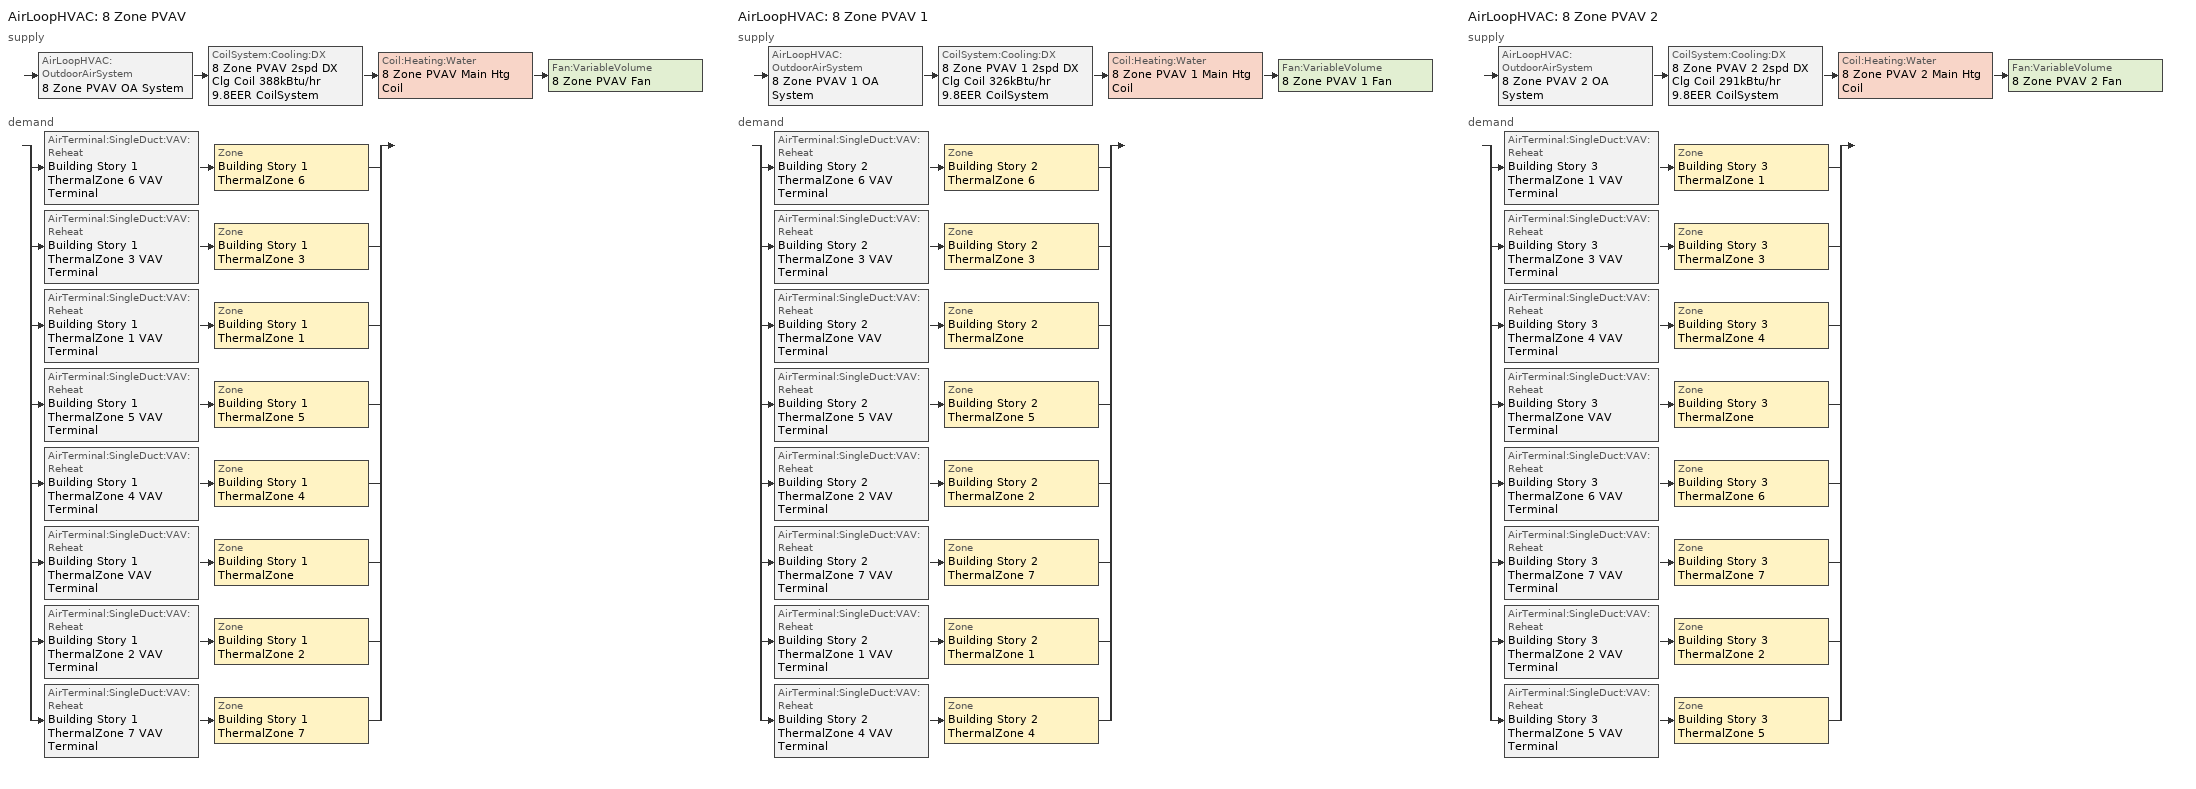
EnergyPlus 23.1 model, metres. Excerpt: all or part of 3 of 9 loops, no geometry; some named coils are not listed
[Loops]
AirLoopHVAC '8 Zone PVAV'
 supply: AirLoopHVAC:OutdoorAirSystem '8 Zone PVAV OA System' > CoilSystem:Cooling:DX '8 Zone PVAV 2spd DX Clg Coil 388kBtu/hr 9.8EER CoilSystem' > Coil:Heating:Water '8 Zone PVAV Main Htg Coil' > Fan:VariableVolume '8 Zone PVAV Fan'
 demand: split
  | AirTerminal:SingleDuct:VAV:Reheat 'Building Story 1 ThermalZone 6 VAV Terminal' > Zone 'Building Story 1 ThermalZone 6'
  | AirTerminal:SingleDuct:VAV:Reheat 'Building Story 1 ThermalZone 3 VAV Terminal' > Zone 'Building Story 1 ThermalZone 3'
  | AirTerminal:SingleDuct:VAV:Reheat 'Building Story 1 ThermalZone 1 VAV Terminal' > Zone 'Building Story 1 ThermalZone 1'
  | AirTerminal:SingleDuct:VAV:Reheat 'Building Story 1 ThermalZone 5 VAV Terminal' > Zone 'Building Story 1 ThermalZone 5'
  | AirTerminal:SingleDuct:VAV:Reheat 'Building Story 1 ThermalZone 4 VAV Terminal' > Zone 'Building Story 1 ThermalZone 4'
  | AirTerminal:SingleDuct:VAV:Reheat 'Building Story 1 ThermalZone VAV Terminal' > Zone 'Building Story 1 ThermalZone'
  | AirTerminal:SingleDuct:VAV:Reheat 'Building Story 1 ThermalZone 2 VAV Terminal' > Zone 'Building Story 1 ThermalZone 2'
  | AirTerminal:SingleDuct:VAV:Reheat 'Building Story 1 ThermalZone 7 VAV Terminal' > Zone 'Building Story 1 ThermalZone 7'
AirLoopHVAC '8 Zone PVAV 1'
 supply: AirLoopHVAC:OutdoorAirSystem '8 Zone PVAV 1 OA System' > CoilSystem:Cooling:DX '8 Zone PVAV 1 2spd DX Clg Coil 326kBtu/hr 9.8EER CoilSystem' > Coil:Heating:Water '8 Zone PVAV 1 Main Htg Coil' > Fan:VariableVolume '8 Zone PVAV 1 Fan'
 demand: split
  | AirTerminal:SingleDuct:VAV:Reheat 'Building Story 2 ThermalZone 6 VAV Terminal' > Zone 'Building Story 2 ThermalZone 6'
  | AirTerminal:SingleDuct:VAV:Reheat 'Building Story 2 ThermalZone 3 VAV Terminal' > Zone 'Building Story 2 ThermalZone 3'
  | AirTerminal:SingleDuct:VAV:Reheat 'Building Story 2 ThermalZone VAV Terminal' > Zone 'Building Story 2 ThermalZone'
  | AirTerminal:SingleDuct:VAV:Reheat 'Building Story 2 ThermalZone 5 VAV Terminal' > Zone 'Building Story 2 ThermalZone 5'
  | AirTerminal:SingleDuct:VAV:Reheat 'Building Story 2 ThermalZone 2 VAV Terminal' > Zone 'Building Story 2 ThermalZone 2'
  | AirTerminal:SingleDuct:VAV:Reheat 'Building Story 2 ThermalZone 7 VAV Terminal' > Zone 'Building Story 2 ThermalZone 7'
  | AirTerminal:SingleDuct:VAV:Reheat 'Building Story 2 ThermalZone 1 VAV Terminal' > Zone 'Building Story 2 ThermalZone 1'
  | AirTerminal:SingleDuct:VAV:Reheat 'Building Story 2 ThermalZone 4 VAV Terminal' > Zone 'Building Story 2 ThermalZone 4'
AirLoopHVAC '8 Zone PVAV 2'
 supply: AirLoopHVAC:OutdoorAirSystem '8 Zone PVAV 2 OA System' > CoilSystem:Cooling:DX '8 Zone PVAV 2 2spd DX Clg Coil 291kBtu/hr 9.8EER CoilSystem' > Coil:Heating:Water '8 Zone PVAV 2 Main Htg Coil' > Fan:VariableVolume '8 Zone PVAV 2 Fan'
 demand: split
  | AirTerminal:SingleDuct:VAV:Reheat 'Building Story 3 ThermalZone 1 VAV Terminal' > Zone 'Building Story 3 ThermalZone 1'
  | AirTerminal:SingleDuct:VAV:Reheat 'Building Story 3 ThermalZone 3 VAV Terminal' > Zone 'Building Story 3 ThermalZone 3'
  | AirTerminal:SingleDuct:VAV:Reheat 'Building Story 3 ThermalZone 4 VAV Terminal' > Zone 'Building Story 3 ThermalZone 4'
  | AirTerminal:SingleDuct:VAV:Reheat 'Building Story 3 ThermalZone VAV Terminal' > Zone 'Building Story 3 ThermalZone'
  | AirTerminal:SingleDuct:VAV:Reheat 'Building Story 3 ThermalZone 6 VAV Terminal' > Zone 'Building Story 3 ThermalZone 6'
  | AirTerminal:SingleDuct:VAV:Reheat 'Building Story 3 ThermalZone 7 VAV Terminal' > Zone 'Building Story 3 ThermalZone 7'
  | AirTerminal:SingleDuct:VAV:Reheat 'Building Story 3 ThermalZone 2 VAV Terminal' > Zone 'Building Story 3 ThermalZone 2'
  | AirTerminal:SingleDuct:VAV:Reheat 'Building Story 3 ThermalZone 5 VAV Terminal' > Zone 'Building Story 3 ThermalZone 5'
[ZoneControl:Thermostat] Temperature Difference Between Cutout And Setpoint {deltaC}=0
Name | Zone or ZoneList | Control Type Schedule | Control 1
Building Story 1 ThermalZone Thermostat | Building Story 1 ThermalZone | Building Story 1 ThermalZone Thermostat Schedule | Story Ground Blended Space Type Thermostat
Building Story 1 ThermalZone 1 Thermostat | Building Story 1 ThermalZone 1 | Building Story 1 ThermalZone 1 Thermostat Schedule | Story Ground Blended Space Type Thermostat 1
Building Story 1 ThermalZone 2 Thermostat | Building Story 1 ThermalZone 2 | Building Story 1 ThermalZone 2 Thermostat Schedule | Story Ground Blended Space Type Thermostat 2
Building Story 1 ThermalZone 3 Thermostat | Building Story 1 ThermalZone 3 | Building Story 1 ThermalZone 3 Thermostat Schedule | Story Ground Blended Space Type Thermostat 3
Building Story 1 ThermalZone 4 Thermostat | Building Story 1 ThermalZone 4 | Building Story 1 ThermalZone 4 Thermostat Schedule | Story Ground Blended Space Type Thermostat 4
Building Story 1 ThermalZone 5 Thermostat | Building Story 1 ThermalZone 5 | Building Story 1 ThermalZone 5 Thermostat Schedule | Story Ground Blended Space Type Thermostat 5
Building Story 1 ThermalZone 6 Thermostat | Building Story 1 ThermalZone 6 | Building Story 1 ThermalZone 6 Thermostat Schedule | Story Ground Blended Space Type Thermostat 6
Building Story 1 ThermalZone 7 Thermostat | Building Story 1 ThermalZone 7 | Building Story 1 ThermalZone 7 Thermostat Schedule | Story Ground Blended Space Type Thermostat 7
Building Story 2 ThermalZone Thermostat | Building Story 2 ThermalZone | Building Story 2 ThermalZone Thermostat Schedule | Story Mid Blended Space Type Thermostat
Building Story 2 ThermalZone 1 Thermostat | Building Story 2 ThermalZone 1 | Building Story 2 ThermalZone 1 Thermostat Schedule | Story Mid Blended Space Type Thermostat 1
Building Story 2 ThermalZone 2 Thermostat | Building Story 2 ThermalZone 2 | Building Story 2 ThermalZone 2 Thermostat Schedule | Story Mid Blended Space Type Thermostat 2
Building Story 2 ThermalZone 3 Thermostat | Building Story 2 ThermalZone 3 | Building Story 2 ThermalZone 3 Thermostat Schedule | Story Mid Blended Space Type Thermostat 3
Building Story 2 ThermalZone 4 Thermostat | Building Story 2 ThermalZone 4 | Building Story 2 ThermalZone 4 Thermostat Schedule | Story Mid Blended Space Type Thermostat 4
Building Story 2 ThermalZone 5 Thermostat | Building Story 2 ThermalZone 5 | Building Story 2 ThermalZone 5 Thermostat Schedule | Story Mid Blended Space Type Thermostat 5
Building Story 2 ThermalZone 6 Thermostat | Building Story 2 ThermalZone 6 | Building Story 2 ThermalZone 6 Thermostat Schedule | Story Mid Blended Space Type Thermostat 6
Building Story 2 ThermalZone 7 Thermostat | Building Story 2 ThermalZone 7 | Building Story 2 ThermalZone 7 Thermostat Schedule | Story Mid Blended Space Type Thermostat 7
Building Story 3 ThermalZone Thermostat | Building Story 3 ThermalZone | Building Story 3 ThermalZone Thermostat Schedule | Story Mid2 Blended Space Type Thermostat
Building Story 3 ThermalZone 1 Thermostat | Building Story 3 ThermalZone 1 | Building Story 3 ThermalZone 1 Thermostat Schedule | Story Mid2 Blended Space Type Thermostat 1
Building Story 3 ThermalZone 2 Thermostat | Building Story 3 ThermalZone 2 | Building Story 3 ThermalZone 2 Thermostat Schedule | Story Mid2 Blended Space Type Thermostat 2
Building Story 3 ThermalZone 3 Thermostat | Building Story 3 ThermalZone 3 | Building Story 3 ThermalZone 3 Thermostat Schedule | Story Mid2 Blended Space Type Thermostat 3
Building Story 3 ThermalZone 4 Thermostat | Building Story 3 ThermalZone 4 | Building Story 3 ThermalZone 4 Thermostat Schedule | Story Mid2 Blended Space Type Thermostat 4
Building Story 3 ThermalZone 5 Thermostat | Building Story 3 ThermalZone 5 | Building Story 3 ThermalZone 5 Thermostat Schedule | Story Mid2 Blended Space Type Thermostat 5
Building Story 3 ThermalZone 6 Thermostat | Building Story 3 ThermalZone 6 | Building Story 3 ThermalZone 6 Thermostat Schedule | Story Mid2 Blended Space Type Thermostat 6
Building Story 3 ThermalZone 7 Thermostat | Building Story 3 ThermalZone 7 | Building Story 3 ThermalZone 7 Thermostat Schedule | Story Mid2 Blended Space Type Thermostat 7
[ThermostatSetpoint:DualSetpoint]
Name | Heating Setpoint Temperature Schedule | Cooling Setpoint Temperature Schedule
Story Ground Blended Space Type Thermostat; Story Ground Blended Space Type Thermostat 1; Story Ground Blended Space Type Thermostat 2; Story Ground Blended Space Type Thermostat 3; Story Ground Blended Space Type Thermostat 4; Story Ground Blended Space Type Thermostat 5; Story Ground Blended Space Type Thermostat 6; Story Ground Blended Space Type Thermostat 7 | SchoolSecondary HTGSETP_SCH_PSZ_AC | SchoolSecondary CLGSETP_SCH_NO_SETBACK
Story Mid Blended Space Type Thermostat; Story Mid Blended Space Type Thermostat 1; Story Mid Blended Space Type Thermostat 2; Story Mid Blended Space Type Thermostat 3; Story Mid Blended Space Type Thermostat 4; Story Mid Blended Space Type Thermostat 5; Story Mid Blended Space Type Thermostat 6; Story Mid Blended Space Type Thermostat 7 | SchoolSecondary HTGSETP_SCH_YES_OPTIMUM | SchoolSecondary CLGSETP_SCH_NO_SETBACK
Story Mid2 Blended Space Type Thermostat; Story Mid2 Blended Space Type Thermostat 1; Story Mid2 Blended Space Type Thermostat 2; Story Mid2 Blended Space Type Thermostat 3; Story Mid2 Blended Space Type Thermostat 4; Story Mid2 Blended Space Type Thermostat 5; Story Mid2 Blended Space Type Thermostat 6; Story Mid2 Blended Space Type Thermostat 7 | OfficeLarge HTGSETP_SCH_YES_OPTIMUM | OfficeLarge CLGSETP_SCH_NO_SETBACK
[AirTerminal:SingleDuct:VAV:Reheat] Availability Schedule=Always On Discrete; Maximum Air Flow Rate {m3/s}=Autosize; Zone Minimum Air Flow Input Method=Constant; Fixed Minimum Air Flow Rate {m3/s}=0; Maximum Hot Water or Steam Flow Rate {m3/s}=Autosize; Minimum Hot Water or Steam Flow Rate {m3/s}=0; Convergence Tolerance=0.001; Damper Heating Action=ReverseWithLimits; Maximum Flow per Zone Floor Area During Reheat {m3/s-m2}=Autocalculate; Maximum Flow Fraction During Reheat=Autocalculate; Maximum Reheat Air Temperature {C}=50
Name | Constant Minimum Air Flow Fraction | Reheat Coil
Building Story 1 ThermalZone VAV Terminal | 0.493442 | Building Story 1 ThermalZone Reheat Coil
Building Story 1 ThermalZone 1 VAV Terminal | 0.493442 | Building Story 1 ThermalZone 1 Reheat Coil
Building Story 1 ThermalZone 2 VAV Terminal | 0.493442 | Building Story 1 ThermalZone 2 Reheat Coil
Building Story 1 ThermalZone 3 VAV Terminal | 0.493442 | Building Story 1 ThermalZone 3 Reheat Coil
Building Story 1 ThermalZone 4 VAV Terminal | 0.493442 | Building Story 1 ThermalZone 4 Reheat Coil
Building Story 1 ThermalZone 5 VAV Terminal | 0.493442 | Building Story 1 ThermalZone 5 Reheat Coil
Building Story 1 ThermalZone 6 VAV Terminal | 0.493442 | Building Story 1 ThermalZone 6 Reheat Coil
Building Story 1 ThermalZone 7 VAV Terminal | 0.493442 | Building Story 1 ThermalZone 7 Reheat Coil
Building Story 2 ThermalZone VAV Terminal | 0.525792 | Building Story 2 ThermalZone Reheat Coil
Building Story 2 ThermalZone 1 VAV Terminal | 0.525792 | Building Story 2 ThermalZone 1 Reheat Coil
Building Story 2 ThermalZone 2 VAV Terminal | 0.525792 | Building Story 2 ThermalZone 2 Reheat Coil
Building Story 2 ThermalZone 3 VAV Terminal | 0.525792 | Building Story 2 ThermalZone 3 Reheat Coil
Building Story 2 ThermalZone 4 VAV Terminal | 0.525792 | Building Story 2 ThermalZone 4 Reheat Coil
Building Story 2 ThermalZone 5 VAV Terminal | 0.525792 | Building Story 2 ThermalZone 5 Reheat Coil
Building Story 2 ThermalZone 6 VAV Terminal | 0.525792 | Building Story 2 ThermalZone 6 Reheat Coil
Building Story 2 ThermalZone 7 VAV Terminal | 0.525792 | Building Story 2 ThermalZone 7 Reheat Coil
Building Story 3 ThermalZone VAV Terminal | 0.259312 | Building Story 3 ThermalZone Reheat Coil
Building Story 3 ThermalZone 1 VAV Terminal | 0.259312 | Building Story 3 ThermalZone 1 Reheat Coil
Building Story 3 ThermalZone 2 VAV Terminal | 0.259312 | Building Story 3 ThermalZone 2 Reheat Coil
Building Story 3 ThermalZone 3 VAV Terminal | 0.259312 | Building Story 3 ThermalZone 3 Reheat Coil
Building Story 3 ThermalZone 4 VAV Terminal | 0.259312 | Building Story 3 ThermalZone 4 Reheat Coil
Building Story 3 ThermalZone 5 VAV Terminal | 0.259312 | Building Story 3 ThermalZone 5 Reheat Coil
Building Story 3 ThermalZone 6 VAV Terminal | 0.259312 | Building Story 3 ThermalZone 6 Reheat Coil
Building Story 3 ThermalZone 7 VAV Terminal | 0.259312 | Building Story 3 ThermalZone 7 Reheat Coil
[Coil:Heating:Water] Availability Schedule=Always On Discrete; U-Factor Times Area Value {W/K}=Autosize; Maximum Water Flow Rate {m3/s}=Autosize; Performance Input Method=UFactorTimesAreaAndDesignWaterFlowRate; Rated Capacity {W}=Autosize; Rated Inlet Water Temperature {C}=82.2222; Rated Inlet Air Temperature {C}=7.22222; Rated Outlet Water Temperature {C}=71.1111; Rated Outlet Air Temperature {C}=12.7778; Rated Ratio for Air and Water Convection=0.5
8 Zone PVAV Main Htg Coil; 8 Zone PVAV 1 Main Htg Coil; 8 Zone PVAV 2 Main Htg Coil
[Zone equipment]
Building Story 1 ThermalZone: Building Story 1 ThermalZone VAV Terminal
Building Story 1 ThermalZone 1: Building Story 1 ThermalZone 1 VAV Terminal
Building Story 1 ThermalZone 2: Building Story 1 ThermalZone 2 VAV Terminal
Building Story 1 ThermalZone 3: Building Story 1 ThermalZone 3 VAV Terminal
Building Story 1 ThermalZone 4: Building Story 1 ThermalZone 4 VAV Terminal
Building Story 1 ThermalZone 5: Building Story 1 ThermalZone 5 VAV Terminal
Building Story 1 ThermalZone 6: Building Story 1 ThermalZone 6 VAV Terminal
Building Story 1 ThermalZone 7: Building Story 1 ThermalZone 7 VAV Terminal
Building Story 2 ThermalZone: Building Story 2 ThermalZone VAV Terminal
Building Story 2 ThermalZone 1: Building Story 2 ThermalZone 1 VAV Terminal
Building Story 2 ThermalZone 2: Building Story 2 ThermalZone 2 VAV Terminal
Building Story 2 ThermalZone 3: Building Story 2 ThermalZone 3 VAV Terminal
Building Story 2 ThermalZone 4: Building Story 2 ThermalZone 4 VAV Terminal
Building Story 2 ThermalZone 5: Building Story 2 ThermalZone 5 VAV Terminal
Building Story 2 ThermalZone 6: Building Story 2 ThermalZone 6 VAV Terminal
Building Story 2 ThermalZone 7: Building Story 2 ThermalZone 7 VAV Terminal
Building Story 3 ThermalZone: Building Story 3 ThermalZone VAV Terminal
Building Story 3 ThermalZone 1: Building Story 3 ThermalZone 1 VAV Terminal
Building Story 3 ThermalZone 2: Building Story 3 ThermalZone 2 VAV Terminal
Building Story 3 ThermalZone 3: Building Story 3 ThermalZone 3 VAV Terminal
Building Story 3 ThermalZone 4: Building Story 3 ThermalZone 4 VAV Terminal
Building Story 3 ThermalZone 5: Building Story 3 ThermalZone 5 VAV Terminal
Building Story 3 ThermalZone 6: Building Story 3 ThermalZone 6 VAV Terminal
Building Story 3 ThermalZone 7: Building Story 3 ThermalZone 7 VAV Terminal
[Sizing:Zone] Zone Cooling Design Supply Air Temperature Input Method=SupplyAirTemperature; Zone Cooling Design Supply Air Temperature {C}=12.7778; Zone Cooling Design Supply Air Temperature Difference {deltaC}=11.11; Zone Heating Design Supply Air Temperature Input Method=SupplyAirTemperature; Zone Heating Design Supply Air Temperature {C}=50; Zone Heating Design Supply Air Temperature Difference {deltaC}=11.11; Zone Cooling Design Supply Air Humidity Ratio {kgWater/kgDryAir}=0.0085; Zone Heating Design Supply Air Humidity Ratio {kgWater/kgDryAir}=0.008; Cooling Design Air Flow Method=DesignDay; Cooling Design Air Flow Rate {m3/s}=0; Cooling Minimum Air Flow per Zone Floor Area {m3/s-m2}=0.000762; Cooling Minimum Air Flow {m3/s}=0; Cooling Minimum Air Flow Fraction=0; Heating Design Air Flow Method=DesignDay; Heating Design Air Flow Rate {m3/s}=0; Heating Maximum Air Flow per Zone Floor Area {m3/s-m2}=0.002032; Heating Maximum Air Flow {m3/s}=0.141576; Heating Maximum Air Flow Fraction=0.3; Account for Dedicated Outdoor Air System=No; Zone Load Sizing Method=Sensible Load Only No Latent Load; Zone Latent Cooling Design Supply Air Humidity Ratio Input Method=HumidityRatioDifference; Zone Cooling Design Supply Air Humidity Ratio Difference {kgWater/kgDryAir}=0.005; Zone Latent Heating Design Supply Air Humidity Ratio Input Method=HumidityRatioDifference; Zone Humidification Design Supply Air Humidity Ratio Difference {kgWater/kgDryAir}=0.005
Name | Design Specification Outdoor Air Object | Design Specification Zone Air Distribution Object
Building Story 1 ThermalZone | Building Story 1 ThermalZone DSOA Space List | Building Story 1 ThermalZone Design Spec Zone Air Dist
Building Story 1 ThermalZone 1 | Building Story 1 ThermalZone 1 DSOA Space List | Building Story 1 ThermalZone 1 Design Spec Zone Air Dist
Building Story 1 ThermalZone 2 | Building Story 1 ThermalZone 2 DSOA Space List | Building Story 1 ThermalZone 2 Design Spec Zone Air Dist
Building Story 1 ThermalZone 3 | Building Story 1 ThermalZone 3 DSOA Space List | Building Story 1 ThermalZone 3 Design Spec Zone Air Dist
Building Story 1 ThermalZone 4 | Building Story 1 ThermalZone 4 DSOA Space List | Building Story 1 ThermalZone 4 Design Spec Zone Air Dist
Building Story 1 ThermalZone 5 | Building Story 1 ThermalZone 5 DSOA Space List | Building Story 1 ThermalZone 5 Design Spec Zone Air Dist
Building Story 1 ThermalZone 6 | Building Story 1 ThermalZone 6 DSOA Space List | Building Story 1 ThermalZone 6 Design Spec Zone Air Dist
Building Story 1 ThermalZone 7 | Building Story 1 ThermalZone 7 DSOA Space List | Building Story 1 ThermalZone 7 Design Spec Zone Air Dist
Building Story 2 ThermalZone | Building Story 2 ThermalZone DSOA Space List | Building Story 2 ThermalZone Design Spec Zone Air Dist
Building Story 2 ThermalZone 1 | Building Story 2 ThermalZone 1 DSOA Space List | Building Story 2 ThermalZone 1 Design Spec Zone Air Dist
Building Story 2 ThermalZone 2 | Building Story 2 ThermalZone 2 DSOA Space List | Building Story 2 ThermalZone 2 Design Spec Zone Air Dist
Building Story 2 ThermalZone 3 | Building Story 2 ThermalZone 3 DSOA Space List | Building Story 2 ThermalZone 3 Design Spec Zone Air Dist
Building Story 2 ThermalZone 4 | Building Story 2 ThermalZone 4 DSOA Space List | Building Story 2 ThermalZone 4 Design Spec Zone Air Dist
Building Story 2 ThermalZone 5 | Building Story 2 ThermalZone 5 DSOA Space List | Building Story 2 ThermalZone 5 Design Spec Zone Air Dist
Building Story 2 ThermalZone 6 | Building Story 2 ThermalZone 6 DSOA Space List | Building Story 2 ThermalZone 6 Design Spec Zone Air Dist
Building Story 2 ThermalZone 7 | Building Story 2 ThermalZone 7 DSOA Space List | Building Story 2 ThermalZone 7 Design Spec Zone Air Dist
Building Story 3 ThermalZone | Building Story 3 ThermalZone DSOA Space List | Building Story 3 ThermalZone Design Spec Zone Air Dist
Building Story 3 ThermalZone 1 | Building Story 3 ThermalZone 1 DSOA Space List | Building Story 3 ThermalZone 1 Design Spec Zone Air Dist
Building Story 3 ThermalZone 2 | Building Story 3 ThermalZone 2 DSOA Space List | Building Story 3 ThermalZone 2 Design Spec Zone Air Dist
Building Story 3 ThermalZone 3 | Building Story 3 ThermalZone 3 DSOA Space List | Building Story 3 ThermalZone 3 Design Spec Zone Air Dist
Building Story 3 ThermalZone 4 | Building Story 3 ThermalZone 4 DSOA Space List | Building Story 3 ThermalZone 4 Design Spec Zone Air Dist
Building Story 3 ThermalZone 5 | Building Story 3 ThermalZone 5 DSOA Space List | Building Story 3 ThermalZone 5 Design Spec Zone Air Dist
Building Story 3 ThermalZone 6 | Building Story 3 ThermalZone 6 DSOA Space List | Building Story 3 ThermalZone 6 Design Spec Zone Air Dist
Building Story 3 ThermalZone 7 | Building Story 3 ThermalZone 7 DSOA Space List | Building Story 3 ThermalZone 7 Design Spec Zone Air Dist
[DesignSpecification:ZoneAirDistribution] Minimum Zone Ventilation Efficiency=0.6
Building Story 1 ThermalZone Design Spec Zone Air Dist; Building Story 1 ThermalZone 1 Design Spec Zone Air Dist; Building Story 1 ThermalZone 2 Design Spec Zone Air Dist; Building Story 1 ThermalZone 3 Design Spec Zone Air Dist; Building Story 1 ThermalZone 4 Design Spec Zone Air Dist; Building Story 1 ThermalZone 5 Design Spec Zone Air Dist; Building Story 1 ThermalZone 6 Design Spec Zone Air Dist; Building Story 1 ThermalZone 7 Design Spec Zone Air Dist; Building Story 2 ThermalZone Design Spec Zone Air Dist; Building Story 2 ThermalZone 1 Design Spec Zone Air Dist; Building Story 2 ThermalZone 2 Design Spec Zone Air Dist; Building Story 2 ThermalZone 3 Design Spec Zone Air Dist; Building Story 2 ThermalZone 4 Design Spec Zone Air Dist; Building Story 2 ThermalZone 5 Design Spec Zone Air Dist; Building Story 2 ThermalZone 6 Design Spec Zone Air Dist; Building Story 2 ThermalZone 7 Design Spec Zone Air Dist; Building Story 3 ThermalZone Design Spec Zone Air Dist; Building Story 3 ThermalZone 1 Design Spec Zone Air Dist; Building Story 3 ThermalZone 2 Design Spec Zone Air Dist; Building Story 3 ThermalZone 3 Design Spec Zone Air Dist; Building Story 3 ThermalZone 4 Design Spec Zone Air Dist; Building Story 3 ThermalZone 5 Design Spec Zone Air Dist; Building Story 3 ThermalZone 6 Design Spec Zone Air Dist; Building Story 3 ThermalZone 7 Design Spec Zone Air Dist
[Controller:MechanicalVentilation] Demand Controlled Ventilation=No
Name | Availability Schedule | System Outdoor Air Method | Zone or ZoneList 1 | Design Specification Outdoor Air Object Name 1 | Design Specification Zone Air Distribution Object Name 1 | Zone or ZoneList 2 | Design Specification Outdoor Air Object Name 2 | Design Specification Zone Air Distribution Object Name 2 | Zone or ZoneList 3 | Design Specification Outdoor Air Object Name 3 | Design Specification Zone Air Distribution Object Name 3 | Zone or ZoneList 4 | Design Specification Outdoor Air Object Name 4 | Design Specification Zone Air Distribution Object Name 4 | Zone or ZoneList 5 | Design Specification Outdoor Air Object Name 5 | Design Specification Zone Air Distribution Object Name 5 | Zone or ZoneList 6 | Design Specification Outdoor Air Object Name 6 | Design Specification Zone Air Distribution Object Name 6 | Zone or ZoneList 7 | Design Specification Outdoor Air Object Name 7 | Design Specification Zone Air Distribution Object Name 7 | Zone or ZoneList 8 | Design Specification Outdoor Air Object Name 8 | Design Specification Zone Air Distribution Object Name 8
8 Zone PVAV Ventilation Controller | 8 Zone PVAV Occ Sch | ZoneSum | Building Story 1 ThermalZone | Blended OA | Building Story 1 ThermalZone Design Spec Zone Air Dist | Building Story 1 ThermalZone 1 | Blended OA | Building Story 1 ThermalZone 1 Design Spec Zone Air Dist | Building Story 1 ThermalZone 2 | Blended OA | Building Story 1 ThermalZone 2 Design Spec Zone Air Dist | Building Story 1 ThermalZone 3 | Blended OA | Building Story 1 ThermalZone 3 Design Spec Zone Air Dist | Building Story 1 ThermalZone 4 | Blended OA | Building Story 1 ThermalZone 4 Design Spec Zone Air Dist | Building Story 1 ThermalZone 5 | Blended OA | Building Story 1 ThermalZone 5 Design Spec Zone Air Dist | Building Story 1 ThermalZone 6 | Blended OA | Building Story 1 ThermalZone 6 Design Spec Zone Air Dist | Building Story 1 ThermalZone 7 | Blended OA | Building Story 1 ThermalZone 7 Design Spec Zone Air Dist
8 Zone PVAV 1 Ventilation Controller | 8 Zone PVAV 1 Occ Sch | ZoneSum | Building Story 2 ThermalZone | Blended OA 1 | Building Story 2 ThermalZone Design Spec Zone Air Dist | Building Story 2 ThermalZone 1 | Blended OA 1 | Building Story 2 ThermalZone 1 Design Spec Zone Air Dist | Building Story 2 ThermalZone 2 | Blended OA 1 | Building Story 2 ThermalZone 2 Design Spec Zone Air Dist | Building Story 2 ThermalZone 3 | Blended OA 1 | Building Story 2 ThermalZone 3 Design Spec Zone Air Dist | Building Story 2 ThermalZone 4 | Blended OA 1 | Building Story 2 ThermalZone 4 Design Spec Zone Air Dist | Building Story 2 ThermalZone 5 | Blended OA 1 | Building Story 2 ThermalZone 5 Design Spec Zone Air Dist | Building Story 2 ThermalZone 6 | Blended OA 1 | Building Story 2 ThermalZone 6 Design Spec Zone Air Dist | Building Story 2 ThermalZone 7 | Blended OA 1 | Building Story 2 ThermalZone 7 Design Spec Zone Air Dist
8 Zone PVAV 2 Ventilation Controller | 8 Zone PVAV 2 Occ Sch | Standard62.1VentilationRateProcedureWithLimit | Building Story 3 ThermalZone | Blended OA 2 | Building Story 3 ThermalZone Design Spec Zone Air Dist | Building Story 3 ThermalZone 1 | Blended OA 2 | Building Story 3 ThermalZone 1 Design Spec Zone Air Dist | Building Story 3 ThermalZone 2 | Blended OA 2 | Building Story 3 ThermalZone 2 Design Spec Zone Air Dist | Building Story 3 ThermalZone 3 | Blended OA 2 | Building Story 3 ThermalZone 3 Design Spec Zone Air Dist | Building Story 3 ThermalZone 4 | Blended OA 2 | Building Story 3 ThermalZone 4 Design Spec Zone Air Dist | Building Story 3 ThermalZone 5 | Blended OA 2 | Building Story 3 ThermalZone 5 Design Spec Zone Air Dist | Building Story 3 ThermalZone 6 | Blended OA 2 | Building Story 3 ThermalZone 6 Design Spec Zone Air Dist | Building Story 3 ThermalZone 7 | Blended OA 2 | Building Story 3 ThermalZone 7 Design Spec Zone Air Dist
[DesignSpecification:OutdoorAir] Outdoor Air Method=Sum; Outdoor Air Flow per Zone {m3/s}=0; Outdoor Air Flow Air Changes per Hour {1/hr}=0
Name | Outdoor Air Flow per Person {m3/s-person} | Outdoor Air Flow per Zone Floor Area {m3/s-m2}
Blended OA | 0.00256079 | 0.000687897
Blended OA 1 | 0.00346999 | 0.000689238
Blended OA 2 | 0.00360981 | 0.000454684
[DesignSpecification:OutdoorAir:SpaceList]
Name | Space 1 | Space 1 Design Specification Outdoor Air Object
Building Story 1 ThermalZone DSOA Space List | Building Story 1 Space | Blended OA
Building Story 1 ThermalZone 1 DSOA Space List | Building Story 1 Space 1 | Blended OA
Building Story 1 ThermalZone 2 DSOA Space List | Building Story 1 Space 2 | Blended OA
Building Story 1 ThermalZone 3 DSOA Space List | Building Story 1 Space 3 | Blended OA
Building Story 1 ThermalZone 4 DSOA Space List | Building Story 1 Space 4 | Blended OA
Building Story 1 ThermalZone 5 DSOA Space List | Building Story 1 Space 5 | Blended OA
Building Story 1 ThermalZone 6 DSOA Space List | Building Story 1 Space 6 | Blended OA
Building Story 1 ThermalZone 7 DSOA Space List | Building Story 1 Space 7 | Blended OA
Building Story 2 ThermalZone DSOA Space List | Building Story 2 Space | Blended OA 1
Building Story 2 ThermalZone 1 DSOA Space List | Building Story 2 Space 1 | Blended OA 1
Building Story 2 ThermalZone 2 DSOA Space List | Building Story 2 Space 2 | Blended OA 1
Building Story 2 ThermalZone 3 DSOA Space List | Building Story 2 Space 3 | Blended OA 1
Building Story 2 ThermalZone 4 DSOA Space List | Building Story 2 Space 4 | Blended OA 1
Building Story 2 ThermalZone 5 DSOA Space List | Building Story 2 Space 5 | Blended OA 1
Building Story 2 ThermalZone 6 DSOA Space List | Building Story 2 Space 6 | Blended OA 1
Building Story 2 ThermalZone 7 DSOA Space List | Building Story 2 Space 7 | Blended OA 1
Building Story 3 ThermalZone DSOA Space List | Building Story 3 Space | Blended OA 2
Building Story 3 ThermalZone 1 DSOA Space List | Building Story 3 Space 1 | Blended OA 2
Building Story 3 ThermalZone 2 DSOA Space List | Building Story 3 Space 2 | Blended OA 2
Building Story 3 ThermalZone 3 DSOA Space List | Building Story 3 Space 3 | Blended OA 2
Building Story 3 ThermalZone 4 DSOA Space List | Building Story 3 Space 4 | Blended OA 2
Building Story 3 ThermalZone 5 DSOA Space List | Building Story 3 Space 5 | Blended OA 2
Building Story 3 ThermalZone 6 DSOA Space List | Building Story 3 Space 6 | Blended OA 2
Building Story 3 ThermalZone 7 DSOA Space List | Building Story 3 Space 7 | Blended OA 2
[AirLoopHVAC] Design Supply Air Flow Rate {m3/s}=AutoSize; Design Return Air Flow Fraction of Supply Air Flow=1
8 Zone PVAV; 8 Zone PVAV 1; 8 Zone PVAV 2
[Sizing:System] Type of Load to Size On=Sensible; Central Heating Maximum System Air Flow Ratio=0.3; Preheat Design Temperature {C}=7.22222; Preheat Design Humidity Ratio {kgWater/kgDryAir}=0.008; Precool Design Temperature {C}=12.7778; Precool Design Humidity Ratio {kgWater/kgDryAir}=0.008; Central Cooling Design Supply Air Temperature {C}=12.7778; Central Heating Design Supply Air Temperature {C}=12.7778; Type of Zone Sum to Use=Coincident; 100% Outdoor Air in Cooling=No; 100% Outdoor Air in Heating=No; Central Cooling Design Supply Air Humidity Ratio {kgWater/kgDryAir}=0.0085; Central Heating Design Supply Air Humidity Ratio {kgWater/kgDryAir}=0.008; Cooling Supply Air Flow Rate Method=DesignDay; Cooling Supply Air Flow Rate {m3/s}=0; Cooling Supply Air Flow Rate Per Floor Area {m3/s-m2}=0.00996765; Cooling Fraction of Autosized Cooling Supply Air Flow Rate=1; Cooling Supply Air Flow Rate Per Unit Cooling Capacity {m3/s-W}=3.94755e-05; Heating Supply Air Flow Rate Method=DesignDay; Heating Supply Air Flow Rate {m3/s}=0; Heating Supply Air Flow Rate Per Floor Area {m3/s-m2}=0.00996765; Heating Fraction of Autosized Heating Supply Air Flow Rate=1; Heating Fraction of Autosized Cooling Supply Air Flow Rate=1; Heating Supply Air Flow Rate Per Unit Heating Capacity {m3/s-W}=3.15882e-05; System Outdoor Air Method=ZoneSum; Zone Maximum Outdoor Air Fraction=1; Cooling Design Capacity Method=CoolingDesignCapacity; Cooling Design Capacity {W}=Autosize; Cooling Design Capacity Per Floor Area {W/m2}=234.7; Fraction of Autosized Cooling Design Capacity=1; Heating Design Capacity Method=HeatingDesignCapacity; Heating Design Capacity {W}=Autosize; Heating Design Capacity Per Floor Area {W/m2}=157; Fraction of Autosized Heating Design Capacity=1; Central Cooling Capacity Control Method=OnOff; Occupant Diversity=Autosize
Name | Design Outdoor Air Flow Rate {m3/s}
8 Zone PVAV | 2.56097
8 Zone PVAV 1 | 2.25565
8 Zone PVAV 2 | 1.35361
[Controller:WaterCoil] Control Variable=Temperature; Action=Normal; Actuator Variable=Flow; Controller Convergence Tolerance {deltaC}=0.0001; Maximum Actuated Flow {m3/s}=Autosize; Minimum Actuated Flow {m3/s}=0
8 Zone PVAV Main Htg Coil Controller; 8 Zone PVAV 1 Main Htg Coil Controller; 8 Zone PVAV 2 Main Htg Coil Controller
[Controller:OutdoorAir] Maximum Outdoor Air Flow Rate {m3/s}=Autosize; Economizer Control Type=DifferentialDryBulb; Economizer Control Action Type=ModulateFlow; Lockout Type=LockoutWithHeating; Minimum Limit Type=FixedMinimum; High Humidity Control=No; Control High Indoor Humidity Based on Outdoor Humidity Ratio=Yes
Name | Minimum Outdoor Air Flow Rate {m3/s} | Minimum Outdoor Air Schedule | Mechanical Ventilation Controller | Heat Recovery Bypass Control Type
Controller Outdoor Air 1 | Autosize | 8 Zone PVAV Occ Sch | 8 Zone PVAV Ventilation Controller | BypassWhenOAFlowGreaterThanMinimum
Controller Outdoor Air 2 | Autosize | 8 Zone PVAV 1 Occ Sch | 8 Zone PVAV 1 Ventilation Controller | BypassWhenOAFlowGreaterThanMinimum
Controller Outdoor Air 3 | 0 | 8 Zone PVAV 2 Occ Sch | 8 Zone PVAV 2 Ventilation Controller | BypassWhenWithinEconomizerLimits
[HeatExchanger:AirToAir:SensibleAndLatent] Availability Schedule=Always On Discrete; Nominal Supply Air Flow Rate {m3/s}=Autosize; Sensible Effectiveness at 100% Heating Air Flow=0.5; Latent Effectiveness at 100% Heating Air Flow=0.5; Sensible Effectiveness at 75% Heating Air Flow=0.5; Latent Effectiveness at 75% Heating Air Flow=0.5; Sensible Effectiveness at 100% Cooling Air Flow=0.5; Latent Effectiveness at 100% Cooling Air Flow=0.5; Sensible Effectiveness at 75% Cooling Air Flow=0.5; Latent Effectiveness at 75% Cooling Air Flow=0.5; Supply Air Outlet Temperature Control=Yes; Heat Exchanger Type=Rotary; Frost Control Type=ExhaustOnly; Threshold Temperature {C}=-23.3; Initial Defrost Time Fraction=0.167; Rate of Defrost Time Fraction Increase {1/K}=1.44; Economizer Lockout=Yes
Name | Nominal Electric Power {W}
8 Zone PVAV ERV | 1664.32
8 Zone PVAV 1 ERV | 1483.1
[SetpointManager:OutdoorAirPretreat] Control Variable=Temperature; Minimum Setpoint Temperature {C}=-99; Maximum Setpoint Temperature {C}=99; Minimum Setpoint Humidity Ratio {kgWater/kgDryAir}=1e-05; Maximum Setpoint Humidity Ratio {kgWater/kgDryAir}=1
Setpoint Manager Outdoor Air Pretreat 1; Setpoint Manager Outdoor Air Pretreat 2
[SetpointManager:MixedAir] Control Variable=Temperature
Name | Setpoint Node or NodeList
8 Zone PVAV Mixed Air Node OS Default SPM | 8 Zone PVAV Mixed Air Node
8 Zone PVAV 2spd DX Clg Coil Outlet Air Node OS Default SPM | 8 Zone PVAV 2spd DX Clg Coil Outlet Air Node
8 Zone PVAV Main Htg Coil Outlet Air Node OS Default SPM | 8 Zone PVAV Main Htg Coil Outlet Air Node
8 Zone PVAV 1 Mixed Air Node OS Default SPM | 8 Zone PVAV 1 Mixed Air Node
8 Zone PVAV 1 2spd DX Clg Coil Outlet Air Node OS Default SPM | 8 Zone PVAV 1 2spd DX Clg Coil Outlet Air Node
8 Zone PVAV 1 Main Htg Coil Outlet Air Node OS Default SPM | 8 Zone PVAV 1 Main Htg Coil Outlet Air Node
8 Zone PVAV 2 Mixed Air Node OS Default SPM | 8 Zone PVAV 2 Mixed Air Node
8 Zone PVAV 2 2spd DX Clg Coil Outlet Air Node OS Default SPM | 8 Zone PVAV 2 2spd DX Clg Coil Outlet Air Node
8 Zone PVAV 2 Main Htg Coil Outlet Air Node OS Default SPM | 8 Zone PVAV 2 Main Htg Coil Outlet Air Node
[CoilSystem:Cooling:DX] Availability Schedule=Always On Discrete
Name | Cooling Coil
8 Zone PVAV 2spd DX Clg Coil 388kBtu/hr 9.8EER CoilSystem | 8 Zone PVAV 2spd DX Clg Coil 388kBtu/hr 9.8EER
8 Zone PVAV 1 2spd DX Clg Coil 326kBtu/hr 9.8EER CoilSystem | 8 Zone PVAV 1 2spd DX Clg Coil 326kBtu/hr 9.8EER
8 Zone PVAV 2 2spd DX Clg Coil 291kBtu/hr 9.8EER CoilSystem | 8 Zone PVAV 2 2spd DX Clg Coil 291kBtu/hr 9.8EER
[Coil:Cooling:DX:TwoSpeed] Availability Schedule=Always On Discrete; High Speed Gross Rated Total Cooling Capacity {W}=Autosize; High Speed Rated Sensible Heat Ratio=Autosize; High Speed Gross Rated Cooling COP {W/W}=3.39929; High Speed Rated Air Flow Rate {m3/s}=Autosize; Unit Internal Static Air Pressure {Pa}=773.3; Total Cooling Capacity Function of Temperature Curve=PSZ-AC_Unitary_PackagecoolCapFT; Total Cooling Capacity Function of Flow Fraction Curve=PSZ-AC_Unitary_PackagecoolFFF; Energy Input Ratio Function of Temperature Curve=PSZ-AC DX Unitary Package EIRFT; Energy Input Ratio Function of Flow Fraction Curve=PSZ-AC_Unitary_PackagecoolEIRFFF; Part Load Fraction Correlation Curve=PSZ-AC_Unitary_PackagecoolPLR; Low Speed Gross Rated Total Cooling Capacity {W}=Autosize; Low Speed Gross Rated Sensible Heat Ratio=0.69; Low Speed Gross Rated Cooling COP {W/W}=3.39929; Low Speed Rated Air Flow Rate {m3/s}=Autosize; Low Speed Total Cooling Capacity Function of Temperature Curve=PSZ-AC_Unitary_PackagecoolCapFT; Low Speed Energy Input Ratio Function of Temperature Curve=PSZ-AC DX Unitary Package EIRFT; Condenser Type=AirCooled; Minimum Outdoor Dry-Bulb Temperature for Compressor Operation {C}=-25; High Speed Evaporative Condenser Effectiveness=0.9; High Speed Evaporative Condenser Air Flow Rate {m3/s}=Autosize; High Speed Evaporative Condenser Pump Rated Power Consumption {W}=Autosize; Low Speed Evaporative Condenser Effectiveness=0.9; Low Speed Evaporative Condenser Air Flow Rate {m3/s}=Autosize; Low Speed Evaporative Condenser Pump Rated Power Consumption {W}=Autosize; Basin Heater Capacity {W/K}=0; Basin Heater Setpoint Temperature {C}=2
8 Zone PVAV 2spd DX Clg Coil 388kBtu/hr 9.8EER; 8 Zone PVAV 1 2spd DX Clg Coil 326kBtu/hr 9.8EER; 8 Zone PVAV 2 2spd DX Clg Coil 291kBtu/hr 9.8EER
[Fan:VariableVolume] Fan Total Efficiency=0.6006; Pressure Rise {Pa}=1389.92; Maximum Flow Rate {m3/s}=AutoSize; Fan Power Minimum Flow Rate Input Method=Fraction; Fan Power Minimum Flow Fraction=0.25; Fan Power Minimum Air Flow Rate {m3/s}=0; Motor Efficiency=0.924; Motor In Airstream Fraction=1; Fan Power Coefficient 1=0.04076; Fan Power Coefficient 2=0.0881; Fan Power Coefficient 3=-0.0729; Fan Power Coefficient 4=0.9437; Fan Power Coefficient 5=0
Name | Availability Schedule
8 Zone PVAV Fan | 8 Zone PVAV Occ Sch
8 Zone PVAV 1 Fan | 8 Zone PVAV 1 Occ Sch
8 Zone PVAV 2 Fan | 8 Zone PVAV 2 Occ Sch
[SetpointManager:Warmest] Control Variable=Temperature; Minimum Setpoint Temperature {C}=12.7778; Maximum Setpoint Temperature {C}=15.5556; Strategy=MaximumTemperature
Name | HVAC Air Loop | Setpoint Node or NodeList
8 Zone PVAV SAT Warmest Reset | 8 Zone PVAV | 8 Zone PVAV Supply Outlet Node
8 Zone PVAV 1 SAT Warmest Reset | 8 Zone PVAV 1 | 8 Zone PVAV 1 Supply Outlet Node
8 Zone PVAV 2 SAT Warmest Reset | 8 Zone PVAV 2 | 8 Zone PVAV 2 Supply Outlet Node
[Schedule:Day:Interval]
SchoolSecondary HTGSETP_SCH_PSZ_AC Default; SchoolSecondary HTGSETP_SCH_PSZ_AC Summer Design Day; SchoolSecondary HTGSETP_SCH_YES_OPTIMUM Default; SchoolSecondary HTGSETP_SCH_YES_OPTIMUM Summer Design Day; OfficeLarge HTGSETP_SCH_YES_OPTIMUM Default; OfficeLarge HTGSETP_SCH_YES_OPTIMUM Summer Design Day: No, 24:00, 15.6
SchoolSecondary HTGSETP_SCH_PSZ_AC Wkdy Day: No, 06:00, 15.6, 21:00, 21, 24:00, 15.6
SchoolSecondary HTGSETP_SCH_PSZ_AC Winter Design Day; SchoolSecondary HTGSETP_SCH_YES_OPTIMUM Winter Design Day: No, 24:00, 21
SchoolSecondary CLGSETP_SCH_NO_SETBACK Default; SchoolSecondary CLGSETP_SCH_NO_SETBACK Summer Design Day; OfficeLarge CLGSETP_SCH_NO_SETBACK Default; OfficeLarge CLGSETP_SCH_NO_SETBACK Default|WntrDsn|Sat|Wkdy Day; OfficeLarge CLGSETP_SCH_NO_SETBACK Winter Design Day: No, 24:00, 24
SchoolSecondary CLGSETP_SCH_NO_SETBACK Winter Design Day: No, 24:00, 29.44
8 Zone PVAV Occ Sch Sunday; 8 Zone PVAV 1 Occ Sch Sunday; 8 Zone PVAV 2 Occ Sch Sunday: No, 24:00, 0
8 Zone PVAV Occ Sch Default; 8 Zone PVAV Occ Sch Tuesday; 8 Zone PVAV Occ Sch Wednesday; 8 Zone PVAV Occ Sch Thursday; 8 Zone PVAV Occ Sch Friday; 8 Zone PVAV Occ Sch Friday 2; 8 Zone PVAV Occ Sch Monday 2; 8 Zone PVAV Occ Sch Tuesday 2; 8 Zone PVAV Occ Sch Wednesday 2; 8 Zone PVAV Occ Sch Thursday 2; 8 Zone PVAV 1 Occ Sch Default: No, 08:00, 0, 21:00, 1, 24:00, 0
8 Zone PVAV Occ Sch Monday 1; 8 Zone PVAV Occ Sch Tuesday 1; 8 Zone PVAV Occ Sch Wednesday 1; 8 Zone PVAV Occ Sch Thursday 1; 8 Zone PVAV Occ Sch Friday 1: No, 08:00, 0, 19:00, 1, 24:00, 0
8 Zone PVAV Occ Sch Summer Design Day; 8 Zone PVAV Occ Sch Winter Design Day; 8 Zone PVAV 1 Occ Sch Summer Design Day; 8 Zone PVAV 1 Occ Sch Winter Design Day; 8 Zone PVAV 2 Occ Sch Summer Design Day; 8 Zone PVAV 2 Occ Sch Winter Design Day: No, 24:00, 1
SchoolSecondary HTGSETP_SCH_YES_OPTIMUM Wkdy Day: No, 06:00, 15.6, 07:00, 17.8, 08:00, 20, 21:00, 21, 24:00, 15.6
OfficeLarge HTGSETP_SCH_YES_OPTIMUM Wkdy Day: No, 04:00, 15.6, 05:00, 17.8, 06:00, 20, 22:00, 21, 24:00, 15.6
OfficeLarge HTGSETP_SCH_YES_OPTIMUM Sat Day: No, 04:00, 15.6, 05:00, 17.8, 06:00, 20, 17:00, 21, 24:00, 15.6
OfficeLarge HTGSETP_SCH_YES_OPTIMUM Winter Design Day: No, 05:00, 15.6, 06:00, 17.6, 07:00, 19.6, 22:00, 21, 24:00, 15.6
OfficeLarge CLGSETP_SCH_NO_SETBACK Summer Design Day: No, 05:00, 26.7, 06:00, 25.7, 07:00, 25, 22:00, 24, 24:00, 26.7
8 Zone PVAV 2 Occ Sch Default: No, 08:00, 0, 18:00, 1, 24:00, 0
[Schedule:Week:Daily]
SchoolSecondary HTGSETP_SCH_PSZ_AC Week Rule - Jan1-Dec31: SchoolSecondary HTGSETP_SCH_PSZ_AC Default, SchoolSecondary HTGSETP_SCH_PSZ_AC Wkdy Day, SchoolSecondary HTGSETP_SCH_PSZ_AC Wkdy Day, SchoolSecondary HTGSETP_SCH_PSZ_AC Wkdy Day, SchoolSecondary HTGSETP_SCH_PSZ_AC Wkdy Day, SchoolSecondary HTGSETP_SCH_PSZ_AC Wkdy Day, SchoolSecondary HTGSETP_SCH_PSZ_AC Default, SchoolSecondary HTGSETP_SCH_PSZ_AC Default, SchoolSecondary HTGSETP_SCH_PSZ_AC Summer Design Day, SchoolSecondary HTGSETP_SCH_PSZ_AC Winter Design Day, SchoolSecondary HTGSETP_SCH_PSZ_AC Default, SchoolSecondary HTGSETP_SCH_PSZ_AC Default
SchoolSecondary CLGSETP_SCH_NO_SETBACK Week Rule - Jan1-Dec31: SchoolSecondary CLGSETP_SCH_NO_SETBACK Default, SchoolSecondary CLGSETP_SCH_NO_SETBACK Default, SchoolSecondary CLGSETP_SCH_NO_SETBACK Default, SchoolSecondary CLGSETP_SCH_NO_SETBACK Default, SchoolSecondary CLGSETP_SCH_NO_SETBACK Default, SchoolSecondary CLGSETP_SCH_NO_SETBACK Default, SchoolSecondary CLGSETP_SCH_NO_SETBACK Default, SchoolSecondary CLGSETP_SCH_NO_SETBACK Default, SchoolSecondary CLGSETP_SCH_NO_SETBACK Summer Design Day, SchoolSecondary CLGSETP_SCH_NO_SETBACK Winter Design Day, SchoolSecondary CLGSETP_SCH_NO_SETBACK Default, SchoolSecondary CLGSETP_SCH_NO_SETBACK Default
8 Zone PVAV Occ Sch Week Rule - Jan1-Jul1: 8 Zone PVAV Occ Sch Sunday, 8 Zone PVAV Occ Sch Default, 8 Zone PVAV Occ Sch Tuesday, 8 Zone PVAV Occ Sch Wednesday, 8 Zone PVAV Occ Sch Thursday, 8 Zone PVAV Occ Sch Friday, 8 Zone PVAV Occ Sch Sunday, 8 Zone PVAV Occ Sch Default, 8 Zone PVAV Occ Sch Summer Design Day, 8 Zone PVAV Occ Sch Winter Design Day, 8 Zone PVAV Occ Sch Default, 8 Zone PVAV Occ Sch Default
8 Zone PVAV Occ Sch Week Rule - Jul2-Aug26: 8 Zone PVAV Occ Sch Sunday, 8 Zone PVAV Occ Sch Monday 1, 8 Zone PVAV Occ Sch Tuesday 1, 8 Zone PVAV Occ Sch Wednesday 1, 8 Zone PVAV Occ Sch Thursday 1, 8 Zone PVAV Occ Sch Friday 1, 8 Zone PVAV Occ Sch Sunday, 8 Zone PVAV Occ Sch Default, 8 Zone PVAV Occ Sch Summer Design Day, 8 Zone PVAV Occ Sch Winter Design Day, 8 Zone PVAV Occ Sch Default, 8 Zone PVAV Occ Sch Default
8 Zone PVAV Occ Sch Week Rule - Aug27-Sep2: 8 Zone PVAV Occ Sch Sunday, 8 Zone PVAV Occ Sch Monday 1, 8 Zone PVAV Occ Sch Tuesday 1, 8 Zone PVAV Occ Sch Wednesday 1, 8 Zone PVAV Occ Sch Thursday 1, 8 Zone PVAV Occ Sch Friday 2, 8 Zone PVAV Occ Sch Sunday, 8 Zone PVAV Occ Sch Default, 8 Zone PVAV Occ Sch Summer Design Day, 8 Zone PVAV Occ Sch Winter Design Day, 8 Zone PVAV Occ Sch Default, 8 Zone PVAV Occ Sch Default
8 Zone PVAV Occ Sch Week Rule - Sep3-Dec31: 8 Zone PVAV Occ Sch Sunday, 8 Zone PVAV Occ Sch Monday 2, 8 Zone PVAV Occ Sch Tuesday 2, 8 Zone PVAV Occ Sch Wednesday 2, 8 Zone PVAV Occ Sch Thursday 2, 8 Zone PVAV Occ Sch Friday 2, 8 Zone PVAV Occ Sch Sunday, 8 Zone PVAV Occ Sch Default, 8 Zone PVAV Occ Sch Summer Design Day, 8 Zone PVAV Occ Sch Winter Design Day, 8 Zone PVAV Occ Sch Default, 8 Zone PVAV Occ Sch Default
SchoolSecondary HTGSETP_SCH_YES_OPTIMUM Week Rule - Jan1-Dec31: SchoolSecondary HTGSETP_SCH_YES_OPTIMUM Default, SchoolSecondary HTGSETP_SCH_YES_OPTIMUM Wkdy Day, SchoolSecondary HTGSETP_SCH_YES_OPTIMUM Wkdy Day, SchoolSecondary HTGSETP_SCH_YES_OPTIMUM Wkdy Day, SchoolSecondary HTGSETP_SCH_YES_OPTIMUM Wkdy Day, SchoolSecondary HTGSETP_SCH_YES_OPTIMUM Wkdy Day, SchoolSecondary HTGSETP_SCH_YES_OPTIMUM Default, SchoolSecondary HTGSETP_SCH_YES_OPTIMUM Default, SchoolSecondary HTGSETP_SCH_YES_OPTIMUM Summer Design Day, SchoolSecondary HTGSETP_SCH_YES_OPTIMUM Winter Design Day, SchoolSecondary HTGSETP_SCH_YES_OPTIMUM Default, SchoolSecondary HTGSETP_SCH_YES_OPTIMUM Default
8 Zone PVAV 1 Occ Sch Week Rule - Jan1-Dec31: 8 Zone PVAV 1 Occ Sch Sunday, 8 Zone PVAV 1 Occ Sch Default, 8 Zone PVAV 1 Occ Sch Default, 8 Zone PVAV 1 Occ Sch Default, 8 Zone PVAV 1 Occ Sch Default, 8 Zone PVAV 1 Occ Sch Default, 8 Zone PVAV 1 Occ Sch Sunday, 8 Zone PVAV 1 Occ Sch Default, 8 Zone PVAV 1 Occ Sch Summer Design Day, 8 Zone PVAV 1 Occ Sch Winter Design Day, 8 Zone PVAV 1 Occ Sch Default, 8 Zone PVAV 1 Occ Sch Default
OfficeLarge HTGSETP_SCH_YES_OPTIMUM Week Rule - Jan1-Dec31: OfficeLarge HTGSETP_SCH_YES_OPTIMUM Default, OfficeLarge HTGSETP_SCH_YES_OPTIMUM Wkdy Day, OfficeLarge HTGSETP_SCH_YES_OPTIMUM Wkdy Day, OfficeLarge HTGSETP_SCH_YES_OPTIMUM Wkdy Day, OfficeLarge HTGSETP_SCH_YES_OPTIMUM Wkdy Day, OfficeLarge HTGSETP_SCH_YES_OPTIMUM Wkdy Day, OfficeLarge HTGSETP_SCH_YES_OPTIMUM Sat Day, OfficeLarge HTGSETP_SCH_YES_OPTIMUM Default, OfficeLarge HTGSETP_SCH_YES_OPTIMUM Summer Design Day, OfficeLarge HTGSETP_SCH_YES_OPTIMUM Winter Design Day, OfficeLarge HTGSETP_SCH_YES_OPTIMUM Default, OfficeLarge HTGSETP_SCH_YES_OPTIMUM Default
OfficeLarge CLGSETP_SCH_NO_SETBACK Week Rule - Jan1-Dec31: OfficeLarge CLGSETP_SCH_NO_SETBACK Default, OfficeLarge CLGSETP_SCH_NO_SETBACK Default|WntrDsn|Sat|Wkdy Day, OfficeLarge CLGSETP_SCH_NO_SETBACK Default|WntrDsn|Sat|Wkdy Day, OfficeLarge CLGSETP_SCH_NO_SETBACK Default|WntrDsn|Sat|Wkdy Day, OfficeLarge CLGSETP_SCH_NO_SETBACK Default|WntrDsn|Sat|Wkdy Day, OfficeLarge CLGSETP_SCH_NO_SETBACK Default|WntrDsn|Sat|Wkdy Day, OfficeLarge CLGSETP_SCH_NO_SETBACK Default|WntrDsn|Sat|Wkdy Day, OfficeLarge CLGSETP_SCH_NO_SETBACK Default, OfficeLarge CLGSETP_SCH_NO_SETBACK Summer Design Day, OfficeLarge CLGSETP_SCH_NO_SETBACK Winter Design Day, OfficeLarge CLGSETP_SCH_NO_SETBACK Default, OfficeLarge CLGSETP_SCH_NO_SETBACK Default
8 Zone PVAV 2 Occ Sch Week Rule - Jan1-Dec31: 8 Zone PVAV 2 Occ Sch Sunday, 8 Zone PVAV 2 Occ Sch Default, 8 Zone PVAV 2 Occ Sch Default, 8 Zone PVAV 2 Occ Sch Default, 8 Zone PVAV 2 Occ Sch Default, 8 Zone PVAV 2 Occ Sch Default, 8 Zone PVAV 2 Occ Sch Sunday, 8 Zone PVAV 2 Occ Sch Default, 8 Zone PVAV 2 Occ Sch Summer Design Day, 8 Zone PVAV 2 Occ Sch Winter Design Day, 8 Zone PVAV 2 Occ Sch Default, 8 Zone PVAV 2 Occ Sch Default
[Schedule:Year]
SchoolSecondary HTGSETP_SCH_PSZ_AC: SchoolSecondary HTGSETP_SCH_PSZ_AC Week Rule - Jan1-Dec31, 1, 1, 12, 31
SchoolSecondary CLGSETP_SCH_NO_SETBACK: SchoolSecondary CLGSETP_SCH_NO_SETBACK Week Rule - Jan1-Dec31, 1, 1, 12, 31
8 Zone PVAV Occ Sch: 8 Zone PVAV Occ Sch Week Rule - Jan1-Jul1, 1, 1, 7, 1, 8 Zone PVAV Occ Sch Week Rule - Jul2-Aug26, 7, 2, 8, 26, 8 Zone PVAV Occ Sch Week Rule - Aug27-Sep2, 8, 27, 9, 2, 8 Zone PVAV Occ Sch Week Rule - Sep3-Dec31, 9, 3, 12, 31
SchoolSecondary HTGSETP_SCH_YES_OPTIMUM: SchoolSecondary HTGSETP_SCH_YES_OPTIMUM Week Rule - Jan1-Dec31, 1, 1, 12, 31
8 Zone PVAV 1 Occ Sch: 8 Zone PVAV 1 Occ Sch Week Rule - Jan1-Dec31, 1, 1, 12, 31
OfficeLarge HTGSETP_SCH_YES_OPTIMUM: OfficeLarge HTGSETP_SCH_YES_OPTIMUM Week Rule - Jan1-Dec31, 1, 1, 12, 31
OfficeLarge CLGSETP_SCH_NO_SETBACK: OfficeLarge CLGSETP_SCH_NO_SETBACK Week Rule - Jan1-Dec31, 1, 1, 12, 31
8 Zone PVAV 2 Occ Sch: 8 Zone PVAV 2 Occ Sch Week Rule - Jan1-Dec31, 1, 1, 12, 31
[Schedule:Compact]
Building Story 1 ThermalZone Thermostat Schedule; Building Story 1 ThermalZone 1 Thermostat Schedule; Building Story 1 ThermalZone 2 Thermostat Schedule; Building Story 1 ThermalZone 3 Thermostat Schedule; Building Story 1 ThermalZone 4 Thermostat Schedule; Building Story 1 ThermalZone 5 Thermostat Schedule; Building Story 1 ThermalZone 6 Thermostat Schedule; Building Story 1 ThermalZone 7 Thermostat Schedule; Building Story 2 ThermalZone Thermostat Schedule; Building Story 2 ThermalZone 1 Thermostat Schedule; Building Story 2 ThermalZone 2 Thermostat Schedule; Building Story 2 ThermalZone 3 Thermostat Schedule; Building Story 2 ThermalZone 4 Thermostat Schedule; Building Story 2 ThermalZone 5 Thermostat Schedule; Building Story 2 ThermalZone 6 Thermostat Schedule; Building Story 2 ThermalZone 7 Thermostat Schedule; Building Story 3 ThermalZone Thermostat Schedule; Building Story 3 ThermalZone 1 Thermostat Schedule; Building Story 3 ThermalZone 2 Thermostat Schedule; Building Story 3 ThermalZone 3 Thermostat Schedule; Building Story 3 ThermalZone 4 Thermostat Schedule; Building Story 3 ThermalZone 5 Thermostat Schedule; Building Story 3 ThermalZone 6 Thermostat Schedule; Building Story 3 ThermalZone 7 Thermostat Schedule: Through: 12/31, For: AllDays, Until: 24:00, 4
[Schedule:Constant]
Always On Discrete: OnOff, 1
[Curve:Biquadratic] Minimum Value of x=12.77778; Maximum Value of x=23.88889; Minimum Value of y=21.11111; Maximum Value of y=46.11111
Name | Coefficient1 Constant | Coefficient2 x | Coefficient3 x**2 | Coefficient4 y | Coefficient5 y**2 | Coefficient6 x*y
PSZ-AC_Unitary_PackagecoolCapFT | 0.766956 | 0.0107756 | -4.14703e-05 | 0.00134961 | -0.000261144 | 0.000457488
PSZ-AC DX Unitary Package EIRFT | 0.297145 | 0.0430933 | -0.000748766 | 0.00597727 | 0.000482112 | -0.000956448
[Curve:Quadratic]
Name | Coefficient1 Constant | Coefficient2 x | Coefficient3 x**2 | Minimum Value of x | Maximum Value of x
PSZ-AC_Unitary_PackagecoolFFF | 0.8 | 0.2 | 0 | 0.5 | 1.5
PSZ-AC_Unitary_PackagecoolEIRFFF | 1.156 | -0.1816 | 0.0256 | 0.5 | 1.5
PSZ-AC_Unitary_PackagecoolPLR | 0.75 | 0.25 | 0 | 0 | 1
